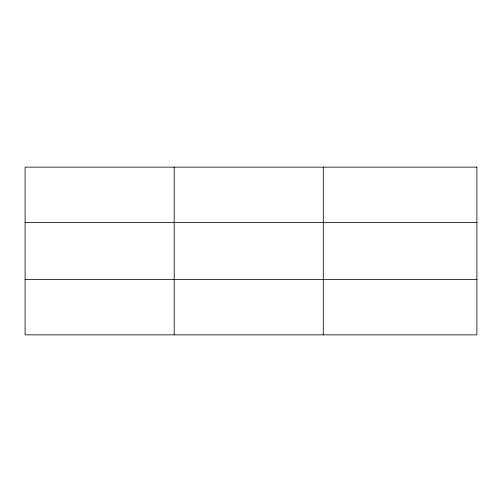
<?xml version="1.0" encoding="UTF-8"?>
<svg xmlns="http://www.w3.org/2000/svg" width="502" height="502" viewBox="0 0 502 502"><rect width="100%" height="100%" fill="white"/><g stroke="black" fill="none" stroke-linecap="round" stroke-linejoin="round"><path stroke-width="0.75" d="M174.194 167.135L174.194 334.865M323.288 167.135L323.288 334.865M25.1 222.486L476.9 222.486M25.1 279.514L476.9 279.514M476.9 167.135L476.9 334.865L25.1 334.865L25.1 167.135L476.9 167.135"/></g></svg>
